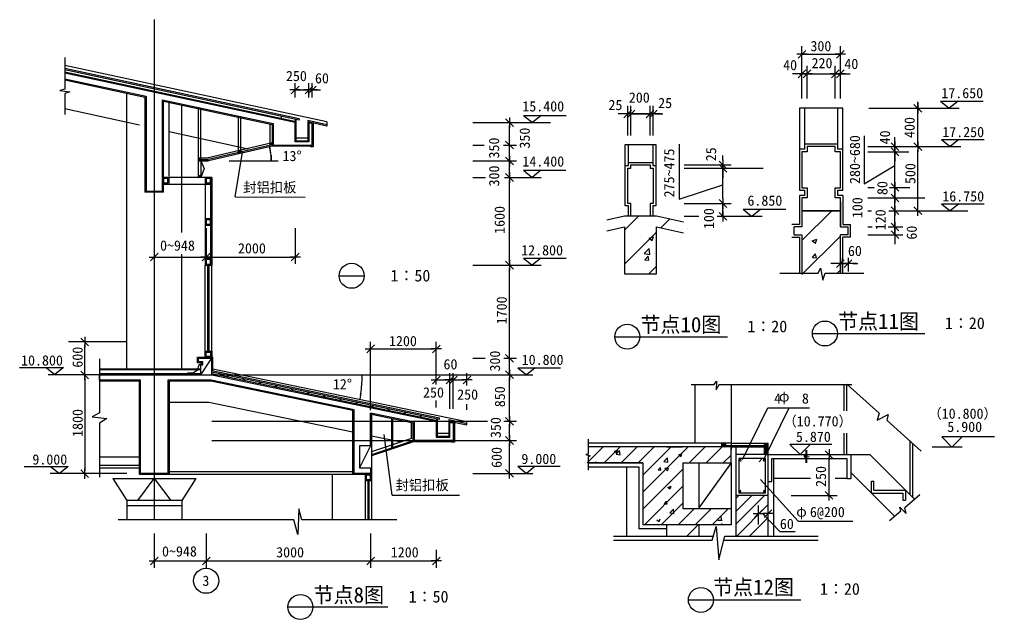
# Model space of a CAD drawing. Header units: metres. Extents: x 5025 to 35775, y -1130 to 30591.
# Drawn here: x 5025 to 35470, y -1130 to 17595 of the extents above; entities that cross this region are included whole.
import ezdxf

# ---------------------------------------------------------------- set-up
doc = ezdxf.new("R2010")
doc.units = ezdxf.units.M
for name, color, linetype in [('2', 2, 'Continuous'), ('3', 3, 'Continuous'), ('4', 4, 'Continuous'), ('D', 3, 'Continuous'), ('PUB_DIM', 3, 'Continuous'), ('Q', 4, 'Continuous')]:
    doc.layers.add(name, color=color, linetype=linetype)

# ---------------------------------------------------------------- blocks, each defined once
blk = doc.blocks.new('ARROW2')
at = {"layer": 'D', "color": 6}
blk.add_line((1.64, 0), (-1.64, 0), dxfattribs=at)
blk.add_lwpolyline([(-1.22, -1.22), (1.2, 1.2)], dxfattribs=at)
blk = doc.blocks.new('ARROW1')
at = {"layer": 'D'}
blk.add_lwpolyline([(-1.5, 0), (0, 0)], dxfattribs=at)
blk = doc.blocks.new('_INDEX')
blk.add_line((-0.5, 0), (0.5, 0))
blk.add_circle((0, 0), 0.5)

msp = doc.modelspace()

# ---------------------------------------------------------------- linework, layer by layer
for p, q in [((13757.44, 14499.12), (6437.46, 16067.88)), ((13757.44, 14455.39), (6437.46, 16024.15)), ((8378.42, 6696.93), (8378.43, 15293.33)), ((9695.07, 12700.72), (9695.07, 15010.83)), ((10088.9, 10943.47), (10088.91, 14926.49)), ((6437.46, 14819.63), (8771.4, 14307.59)), ((13757.44, 14499.12), (13757.44, 14455.39)), ((14626.21, 14312.93), (14027.55, 14441.23)), ((14626.21, 14269.2), (14027.55, 14397.5)), ((14626.21, 14314.34), (14626.21, 14270.61)), ((9695.07, 14104.95), (12164.27, 13563.24)), ((25620.49, 13704.72), (25620.49, 11983.67)), ((31400.87, 13962.53), (31400.87, 12462.54)), ((12915.73, 13685.05), (10919.78, 13222.41)), ((12915.73, 13641.03), (10924.93, 13179.65)), ((10613.66, 13222.41), (10919.78, 13222.41)), ((10613.66, 13179.65), (10924.93, 13179.65)), ((10683.56, 13179.65), (10683.56, 12666.51)), ((31400.87, 12462.54), (32339.18, 13025.08)), ((11025.72, 12666.51), (9490.23, 12666.51)), ((10991.51, 12666.51), (10991.51, 9929.74)), ((11025.72, 12666.51), (11025.72, 9929.74)), ((9695.07, 12461.25), (10820.46, 12461.25)), ((10820.46, 12461.25), (10820.46, 10135)), ((25620.49, 11983.67), (26988.46, 12439.24)), ((30658.04, 11907.29), (30658.04, 11119.46)), ((23916.73, 11018.65), (24352.85, 11454.77)), ((24313.92, 11383.84), (24313.92, 11383.84)), ((25054.98, 11096.24), (25323.19, 11364.44)), ((30536.09, 11363.3), (30536.09, 11363.3)), ((9233.66, 11078.84), (9233.66, 9967.25)), ((10854.6, 11078.84), (10854.6, 9967.25)), ((10854.6, 11078.84), (10854.6, 9967.25)), ((13634.14, 11078.84), (13634.14, 9967.25)), ((25685.01, 11031.61), (25685.01, 11031.61)), ((25891.66, 11086.96), (25891.66, 11086.96)), ((29497.32, 11213.35), (29497.32, 11213.35)), ((29820.89, 10979.38), (29820.89, 10979.38)), ((30045.18, 10987.75), (30045.18, 10987.75)), ((30578.35, 11079.11), (30578.35, 11079.11)), ((23916.73, 9957.99), (24916.73, 10957.99)), ((24421.91, 10865.32), (24421.91, 10865.32)), ((24684.19, 10767.53), (24824.23, 10821.28)), ((24684.19, 10767.53), (24783.67, 10700.43)), ((24783.94, 10699.98), (24824.49, 10820.84)), ((24881.45, 10958.93), (24881.45, 10958.93)), ((29777.82, 10684.24), (29917.86, 10737.99)), ((29777.82, 10684.24), (29877.31, 10617.13)), ((29877.6, 10616.55), (29918.15, 10737.4)), ((30466.87, 10719.1), (30466.87, 10719.1)), ((30511.77, 10697.51), (30511.77, 10697.51)), ((24510.5, 10622.87), (24510.5, 10622.87)), ((24532.24, 10288.97), (24688.01, 10451.32)), ((24710.38, 10260.97), (24688.28, 10450.91)), ((29473, 10547.56), (29473, 10547.56)), ((30404.87, 10582.34), (30404.87, 10582.34)), ((9319.18, 10181.06), (10769.08, 10181.06)), ((10088.9, 10265.04), (10088.9, 10269.46)), ((10088.9, 6696.93), (10088.9, 10265.04)), ((10940.13, 10181.06), (13548.61, 10181.06)), ((24231.34, 10190.51), (24231.34, 10190.51)), ((24532.24, 10288.97), (24710.11, 10261.38)), ((24555.22, 10090.32), (24651.64, 10205.22)), ((24555.22, 10090.32), (24674.77, 10079.86)), ((24675.03, 10079.41), (24651.91, 10204.77)), ((24857.13, 10293.14), (24857.13, 10293.14)), ((29787.57, 10171.7), (29883.99, 10286.61)), ((29787.57, 10171.7), (29907.11, 10161.24)), ((29907.4, 10160.65), (29884.28, 10286.01)), ((30052.21, 10290.28), (30052.21, 10290.28)), ((24674.17, 9654.77), (24916.73, 9897.33)), ((24710.57, 9751.37), (24710.57, 9751.37)), ((29647.27, 9971.13), (29647.27, 9971.13)), ((29717.73, 9943), (29717.73, 9943)), ((30556.15, 9673.63), (30658.04, 9775.53)), ((24393.57, 7694.41), (27132.95, 7694.41)), ((30563.8, 7795.64), (33292.31, 7795.64)), ((10707.14, 6858.69), (10707.14, 6919.29)), ((11025.72, 6639.78), (18139.92, 5167.72)), ((11025.72, 6596.11), (18139.92, 5124.05)), ((18139.92, 5124.05), (18139.92, 5167.72)), ((23181.18, 4131.69), (23181.18, 4131.69)), ((23181.18, 4131.69), (23181.18, 4131.69)), ((23599.86, 4121.03), (23697.89, 4158.66)), ((23599.86, 4121.03), (23669.5, 4074.06)), ((23599.86, 4121.03), (23669.5, 4074.06)), ((23654.42, 4029.17), (23763.46, 4142.82)), ((23654.42, 4029.17), (23778.93, 4009.86)), ((23669.89, 4072.27), (23698.28, 4156.88)), ((23779.31, 4008.32), (23763.85, 4141.28)), ((23994.72, 4016.9), (23994.72, 4016.9)), ((24721.86, 4121.87), (24721.86, 4121.87)), ((25440.67, 4220.44), (25440.67, 4220.44)), ((25611.84, 4008.91), (25709.87, 4046.54)), ((25611.84, 4008.91), (25681.48, 3961.94)), ((25681.87, 3960.15), (25710.26, 4044.75)), ((7518.06, 3943.06), (8771.38, 3943.06)), ((7518.06, 3686.48), (8771.38, 3686.48)), ((22796.71, 3777.83), (22796.71, 3777.83)), ((22796.71, 3777.83), (22796.71, 3777.83)), ((22996.23, 3754.82), (23028.86, 3793.71)), ((23036.09, 3754.82), (23029.25, 3791.92)), ((23248.87, 3934.31), (23248.87, 3934.31)), ((23248.87, 3934.31), (23248.87, 3934.31)), ((23287.57, 3927.27), (23287.57, 3927.27)), ((23544.06, 3746.25), (23544.06, 3746.25)), ((23996.22, 3902.73), (23996.22, 3902.73)), ((23996.22, 3902.73), (23996.22, 3902.73)), ((24291.41, 3714.68), (24291.41, 3714.68)), ((24704.84, 3655.82), (24704.84, 3655.82)), ((24743.58, 3871.15), (24743.58, 3871.15)), ((25038.76, 3683.1), (25038.76, 3683.1)), ((25148.56, 3797.45), (25257.6, 3911.09)), ((25148.56, 3797.45), (25273.07, 3778.14)), ((25273.45, 3776.6), (25257.98, 3909.55)), ((25423.65, 3754.39), (25423.65, 3754.39)), ((25490.93, 3839.58), (25490.93, 3839.58)), ((25572.76, 3716.81), (25572.76, 3716.81)), ((26130.8, 3844.02), (26130.8, 3844.02)), ((26130.8, 3844.02), (26130.8, 3844.02)), ((26238.28, 3808), (26238.28, 3808)), ((26389.22, 3856.95), (26389.22, 3856.95)), ((7518.06, 3600.96), (8771.38, 3600.96)), ((15438.24, 3481.23), (9695.03, 3481.23)), ((15438.24, 3395.7), (9695.03, 3395.7)), ((14788.26, 3395.7), (14788.26, 1983.61)), ((23939.84, 3436.51), (23939.84, 3436.51)), ((23992.92, 1473.57), (23992.92, 3629.82)), ((24756.3, 3576.66), (24756.3, 3576.66)), ((24969.69, 3537.57), (25037.18, 3618)), ((24969.69, 3537.57), (25053.37, 3530.25)), ((25053.77, 3528.45), (25037.58, 3616.21)), ((25260.69, 3508.61), (25289.08, 3593.21)), ((7939.59, 3267.23), (10526.83, 3267.23)), ((7939.59, 3267.23), (8377.97, 2589.01)), ((10526.83, 3267.23), (10088.45, 2589.01)), ((24465.04, 3159.52), (24465.04, 3159.52)), ((24687.82, 3189.76), (24687.82, 3189.76)), ((25091.76, 3269.26), (25091.76, 3269.26)), ((25212.39, 3127.94), (25212.39, 3127.94)), ((25235.75, 3276.03), (25235.75, 3276.03)), ((25406.63, 3288.34), (25406.63, 3288.34)), ((25586.23, 3322.17), (25586.23, 3322.17)), ((25217.93, 2769.99), (25217.93, 2769.99)), ((25271.2, 2993.7), (25369.23, 3031.33)), ((25341.23, 2944.94), (25369.62, 3029.54)), ((25389.6, 2822.29), (25389.6, 2822.29)), ((25626.43, 2779.33), (25626.43, 2779.33)), ((10088.45, 2589.01), (8377.97, 2589.01)), ((8377.97, 2589.01), (8377.97, 1983.61)), ((10088.45, 2589.01), (10088.45, 1983.61)), ((23993.51, 2499.03), (23993.51, 2499.03)), ((24670.79, 2723.71), (24670.79, 2723.71)), ((24809.97, 2639.18), (24809.97, 2639.18)), ((24867.46, 2723.85), (24867.46, 2723.85)), ((25163.94, 2484.5), (25231.44, 2564.93)), ((25163.94, 2484.5), (25247.62, 2477.18)), ((25248.02, 2475.38), (25231.83, 2563.14)), ((10088.45, 2417.97), (8377.97, 2417.97)), ((24499.16, 2171.68), (24499.16, 2171.68)), ((24653.77, 2257.66), (24653.77, 2257.66)), ((24849.63, 2217.82), (24849.63, 2217.82)), ((24939.77, 2412.55), (24939.77, 2412.55)), ((25234.95, 2224.5), (25234.95, 2224.5)), ((25334.17, 2201.95), (25443.21, 2315.6)), ((25372.58, 2356.24), (25372.58, 2356.24)), ((25379.86, 2287.62), (25379.86, 2287.62)), ((25459.06, 2181.1), (25443.59, 2314.06)), ((25982.3, 2192.92), (25982.3, 2192.92)), ((28774, 1603.58), (28248.45, 2157.81)), ((24930.56, 1978.49), (25000.2, 1931.52)), ((25000.59, 1929.73), (25028.98, 2014.33)), ((25568.63, 1944), (25568.63, 1944)), ((26385.09, 2084.14), (26385.09, 2084.14)), ((26953.2, 1949.38), (26937.73, 2082.33)), ((26942.54, 1866.37), (27001.38, 1826.68)), ((29250.88, 1603.58), (28774, 1603.58)), ((26691.64, -519.49), (29427.57, -519.49)), ((14186.82, -739.51), (16522.96, -739.51))]:
    msp.add_line(p, q)
for points in [[(9695.49, 12666.51), (9490.23, 12666.51), (9490.23, 12461.25), (9695.49, 12461.25)], [(9661.28, 12632.3), (9524.44, 12632.3), (9524.44, 12495.46), (9661.28, 12495.46)], [(11025.72, 12666.51), (10820.46, 12666.51), (10820.46, 12461.25), (11025.72, 12461.25)], [(10991.51, 12632.3), (10854.67, 12632.3), (10854.67, 12495.46), (10991.51, 12495.46)], [(11025.72, 11378.65), (10820.46, 11378.65), (10820.46, 11173.39), (11025.72, 11173.39)], [(10991.51, 11344.44), (10854.67, 11344.44), (10854.67, 11207.6), (10991.51, 11207.6)], [(11025.72, 10135), (10820.46, 10135), (10820.46, 9929.74), (11025.72, 9929.74)], [(10991.51, 10100.79), (10854.67, 10100.79), (10854.67, 9963.95), (10991.51, 9963.95)]]:
    msp.add_lwpolyline(points, close=True)
msp.add_solid([(10707.14, 6919.29), (10752.04, 6919.29), (10707.14, 6858.69), (10752.04, 6885.08)])
at = {"layer": '2'}
for p, q in [((29458.04, 13466.44), (29458.04, 12346.78)), ((29618.04, 13466.44), (29458.04, 13466.44)), ((29618.04, 13626.44), (29618.04, 13466.44)), ((30498.04, 13626.44), (29618.04, 13626.44)), ((30498.04, 13466.44), (30498.04, 13626.44)), ((30658.04, 13466.44), (30498.04, 13466.44)), ((30658.04, 12346.78), (30658.04, 13466.44)), ((24016.73, 11854.77), (24016.73, 12954.77)), ((24016.73, 12954.77), (24116.73, 12954.77)), ((24116.73, 12954.77), (24116.73, 13054.77)), ((24116.73, 13054.77), (24716.73, 13054.77)), ((24716.73, 13054.77), (24716.73, 12954.77)), ((24716.73, 12954.77), (24816.73, 12954.77)), ((24816.73, 12954.77), (24816.73, 11854.77)), ((29458.04, 12346.78), (29618.04, 12346.78)), ((29618.04, 12346.78), (29618.04, 12026.78)), ((30498.04, 12346.78), (30658.04, 12346.78)), ((30498.04, 12026.78), (30498.04, 12346.78)), ((29458.04, 12026.78), (29458.04, 11626.78)), ((29618.04, 12026.78), (29458.04, 12026.78)), ((30658.04, 12026.78), (30498.04, 12026.78)), ((30658.04, 11626.78), (30658.04, 12026.78)), ((24116.73, 11854.77), (24016.73, 11854.77)), ((24116.73, 11454.77), (24116.73, 11854.77)), ((24816.73, 11854.77), (24716.73, 11854.77)), ((24716.73, 11854.77), (24716.73, 11454.77)), ((29458.04, 11626.78), (30658.04, 11626.78)), ((29458.04, 11626.78), (29458.04, 11119.46)), ((30658.04, 11626.78), (29458.04, 11626.78)), ((30658.04, 11119.46), (30658.04, 11626.78)), ((23916.73, 11454.77), (23364.15, 11331.97)), ((24916.73, 11454.77), (23916.73, 11454.77)), ((24716.73, 11454.77), (24116.73, 11454.77)), ((25761.03, 11267.14), (24916.73, 11454.77)), ((23364.15, 11004.16), (23916.73, 11126.96)), ((23916.73, 11126.96), (23916.73, 9654.77)), ((24916.73, 9654.77), (24916.73, 11126.96)), ((24916.73, 11126.96), (25761.03, 10939.34)), ((29458.04, 11119.46), (29217.73, 11119.46)), ((29217.99, 10879.46), (29217.99, 11119.46)), ((30658.04, 11119.46), (30898.3, 11119.46)), ((30898.04, 10879.46), (30898.04, 11119.46)), ((29217.99, 10879.46), (29458.04, 10879.46)), ((29458.04, 10879.46), (29458.04, 9673.63)), ((30898.04, 10879.46), (30658.04, 10879.46)), ((30658.04, 9673.63), (30658.04, 10879.46)), ((23916.73, 9654.77), (24916.73, 9654.77)), ((10615.2, 6919.29), (10615.2, 7021.92)), ((10615.2, 7021.92), (11025.72, 7021.92)), ((11025.72, 6508.78), (11025.72, 7021.92)), ((10615.2, 6919.29), (10752.04, 6919.29)), ((10683.62, 6816.66), (10752.04, 6816.66)), ((10683.62, 6508.78), (10683.62, 6816.66)), ((10752.04, 6816.66), (10752.04, 6919.29)), ((27242.92, 4254.82), (22779.53, 4254.82)), ((25230.74, 4254.82), (25730.74, 4254.82)), ((27242.92, 3754.82), (27242.92, 4254.82)), ((28399.19, 4017.3), (27399.19, 4017.3)), ((27399.19, 1473.57), (27399.19, 4017.3)), ((28399.19, 1473.57), (28399.19, 4017.3)), ((22779.53, 3754.82), (24492.92, 3754.82)), ((24492.92, 3754.82), (22779.53, 3754.82)), ((24492.92, 3754.82), (24492.92, 1826.68)), ((25742.92, 3754.82), (25742.92, 2326.68)), ((25742.92, 3754.82), (27242.92, 3754.82)), ((26242.92, 2326.84), (26242.92, 3754.82)), ((27242.92, 3754.82), (27242.92, 2326.68)), ((28399.19, 2744.38), (27399.19, 2744.38)), ((27242.92, 2326.68), (25742.92, 2326.68)), ((27242.92, 2326.68), (27242.92, 1826.68)), ((27242.92, 1826.68), (24492.92, 1826.68)), ((25242.92, 1473.57), (25242.92, 1826.68)), ((26242.92, 1473.57), (26242.92, 1826.68))]:
    msp.add_line(p, q, dxfattribs=at)
msp.add_lwpolyline([(14061.76, 14355.65), (14061.76, 13778.32), (13634.14, 13778.32), (13634.14, 14376.99), (6437.46, 15919.13), (6437.46, 15744.2), (8977.09, 15200), (8977.09, 12241.08), (9490.23, 12241.08), (9490.23, 15090.04), (12949.94, 14348.67), (12949.94, 13675.27), (14164.38, 13675.27), (14164.38, 14355.65)], close=True, dxfattribs=at)
for points in [[(10752.04, 6885.08), (10626.18, 6811.09), (10571.23, 6637.7), (10438.21, 6559.68), (10270.49, 6559.68)], [(15985.59, 4285.15), (15643.49, 4285.15), (15643.49, 3600.96), (15985.59, 3600.96), (15985.59, 3429.91), (15472.44, 3429.91), (15472.44, 5415.7), (11006.45, 6337.73), (9660.84, 6337.73), (9660.82, 3429.91), (8805.58, 3429.91), (8805.6, 6337.73), (7518.06, 6337.73), (7518.06, 6508.78), (11025.72, 6508.78), (18038.62, 5057.68), (18038.62, 4561.64), (18466.24, 4561.64), (18466.24, 5021.31), (18568.87, 5021.31), (18568.87, 4459.01), (17354.43, 4459.01), (17354.43, 5027.15), (15985.59, 5309.76), (15985.59, 4285.15), (15985.59, 5309.76)]]:
    msp.add_lwpolyline(points, dxfattribs=at)
at = {"layer": '3'}
for p, q in [((9233.66, 17594.73), (9233.66, 2003.29)), ((29458.04, 15829.78), (29458.04, 16758.16)), ((30658.04, 15829.78), (30658.04, 16758.16)), ((29458.04, 16508.16), (30658.04, 16508.16)), ((6437.46, 16408.34), (6437.46, 15423.49)), ((14626.21, 14400.4), (6437.46, 16155.35)), ((29458.04, 15829.78), (29458.04, 16149.68)), ((29618.04, 15829.78), (29618.04, 16149.68)), ((29618.04, 15829.78), (29618.04, 16149.68)), ((30498.04, 15829.78), (30498.04, 16149.68)), ((30498.04, 15829.78), (30498.04, 16149.68)), ((30658.04, 15829.78), (30658.04, 16149.68)), ((13668.34, 14404.51), (6437.46, 15954.18)), ((29308.04, 15899.68), (29158.04, 15899.68)), ((29368.04, 15899.68), (30348.04, 15899.68)), ((29368.04, 15899.68), (29918.04, 15899.68)), ((29458.04, 15899.68), (29618.04, 15899.68)), ((29458.04, 15134.42), (29458.04, 15871.05)), ((29618.04, 15134.42), (29618.04, 15858.23)), ((30348.04, 15899.68), (30892.28, 15899.68)), ((30498.04, 15134.42), (30498.04, 15941.56)), ((30498.04, 15899.68), (30658.04, 15899.68)), ((30658.04, 15134.42), (30658.04, 15960.8)), ((30808.04, 15899.68), (30958.04, 15899.68)), ((6437.46, 15709.13), (8942.88, 15172.42)), ((13634.14, 15165.5), (13634.14, 15612.49)), ((14061.76, 15372.38), (14061.76, 15612.49)), ((14061.76, 15165.5), (14061.76, 15612.49)), ((14164.38, 15165.5), (14164.38, 15612.49)), ((6437.46, 15423.49), (6288.63, 15377.08)), ((6288.63, 15377.08), (6594.43, 15341.17)), ((6594.43, 15341.17), (6437.46, 15287.75)), ((6437.46, 15287.75), (6437.46, 14629.79)), ((13634.14, 15398.68), (13933.47, 15398.68)), ((13933.47, 15398.68), (14061.76, 15398.68)), ((14061.76, 15398.68), (14420.96, 15398.68)), ((14061.76, 15398.68), (14164.38, 15398.68)), ((8942.88, 15172.42), (8942.88, 12206.87)), ((9524.44, 12206.87), (9524.44, 15047.37)), ((9524.44, 15047.37), (12915.73, 14321.15)), ((33076.07, 13626.44), (33076.07, 15021.32)), ((10613.66, 12666.51), (10613.66, 14842.6)), ((10683.56, 13179.65), (10683.56, 14842.6)), ((25066.73, 14648.48), (23716.73, 14648.48)), ((23966.73, 14648.48), (23816.73, 14648.48)), ((24016.73, 13971.56), (24016.73, 14898.48)), ((24016.73, 14648.48), (24116.73, 14648.48)), ((24116.73, 13971.56), (24116.73, 14898.48)), ((24116.73, 13971.56), (24116.73, 14898.48)), ((24116.73, 14648.48), (24715.42, 14648.48)), ((24266.73, 14648.48), (24416.73, 14648.48)), ((24565.42, 14648.48), (24415.42, 14648.48)), ((24715.42, 13971.56), (24715.42, 14898.48)), ((24715.42, 13971.56), (24715.42, 14898.48)), ((24715.42, 14648.48), (24816.73, 14648.48)), ((24816.73, 13971.56), (24816.73, 14898.48)), ((24865.42, 14648.48), (25015.42, 14648.48)), ((24966.73, 14648.48), (25116.73, 14648.48)), ((30738.04, 14826.44), (29378.04, 14826.44)), ((29378.04, 14826.44), (29378.04, 12266.78)), ((29538.04, 14826.44), (29538.04, 13546.44)), ((30578.04, 13546.44), (30578.04, 14826.44)), ((30738.04, 12266.78), (30738.04, 14826.44)), ((31544.62, 14826.44), (34363.66, 14826.44)), ((32576.07, 14826.44), (32826.07, 14826.44)), ((33076.07, 13726.44), (33076.07, 14726.44)), ((11861.3, 13427.66), (11861.3, 14581.95)), ((11931.2, 13444.72), (11931.2, 14566.97)), ((12847.86, 13673.6), (12847.86, 14335.69)), ((12915.73, 14321.15), (12915.73, 13638.77)), ((13201.44, 14504.5), (13201.44, 14574.47)), ((13638.22, 14414.19), (13638.22, 14484.16)), ((13668.34, 13812.53), (13668.34, 14474.48)), ((14027.55, 14441.23), (14027.55, 13812.53)), ((14198.59, 14360.84), (14198.59, 13623.04)), ((14626.21, 14400.4), (14626.21, 14269.2)), ((20325.21, 14376.99), (21610.06, 14376.99)), ((14028.13, 14220.6), (14061.76, 14220.6)), ((12915.73, 13746.68), (10912.58, 13282.28)), ((12907.73, 13746.18), (12847.86, 13673.6)), ((12847.86, 13734.58), (12907.73, 13685.2)), ((13668.34, 13898.99), (14027.55, 13898.99)), ((13668.34, 13812.53), (14027.55, 13812.53)), ((30578.04, 13706.44), (29538.04, 13706.44)), ((32358.63, 13776.44), (32358.63, 13926.44)), ((32358.63, 12356.47), (32358.63, 13776.44)), ((32358.63, 13776.44), (32358.63, 13166.44)), ((11761.38, 12059.86), (11991.52, 13459.45)), ((11931.2, 13506.34), (11861.3, 13427.66)), ((11861.3, 13489.28), (11931.2, 13444.72)), ((14109.84, 13642.03), (12915.73, 13641.03)), ((14109.84, 13642.03), (14109.84, 13622.97)), ((14198.59, 13623.04), (14109.84, 13622.97)), ((23936.73, 11774.77), (23936.73, 13688.96)), ((23936.73, 13688.96), (24896.73, 13688.96)), ((24036.73, 13034.77), (24036.73, 13688.96)), ((24796.73, 13688.96), (24796.73, 13034.77)), ((24896.73, 13688.96), (24896.73, 11774.77)), ((29538.04, 13546.44), (29378.04, 13546.44)), ((30738.04, 13546.44), (30578.04, 13546.44)), ((31516.42, 13626.44), (32483.4, 13626.44)), ((31516.42, 13466.44), (32795.33, 13466.44)), ((32016.42, 13626.44), (32608.63, 13626.44)), ((32016.42, 13466.44), (32608.63, 13466.44)), ((32016.42, 13466.44), (32608.63, 13466.44)), ((32358.63, 13626.44), (33214.07, 13626.44)), ((32358.63, 13466.44), (32358.63, 13626.44)), ((32576.07, 13626.44), (32826.07, 13626.44)), ((32576.07, 13626.44), (32826.07, 13626.44)), ((33076.07, 13626.44), (34414, 13626.44)), ((33076.07, 11726.78), (33076.07, 13526.44)), ((10683.56, 13222.41), (10613.66, 13282.28)), ((10613.66, 13222.41), (10683.56, 13282.28)), ((10613.66, 13282.28), (10912.58, 13282.28)), ((11569.74, 13179.65), (13106, 13179.65)), ((24036.73, 13134.77), (24796.73, 13134.77)), ((26989.24, 13204.77), (26989.24, 13354.77)), ((23936.73, 13034.77), (24036.73, 13034.77)), ((24796.73, 13034.77), (24896.73, 13034.77)), ((25779.38, 13054.77), (27242.89, 13054.77)), ((25779.38, 12954.77), (27242.89, 12954.77)), ((26489.24, 13054.77), (26739.24, 13054.77)), ((26489.24, 12954.77), (26739.24, 12954.77)), ((26489.24, 12954.77), (26739.24, 12954.77)), ((26989.24, 12954.77), (26989.24, 13054.77)), ((26989.24, 12954.77), (28246.57, 12954.77)), ((26989.24, 12004.77), (26989.24, 12954.77)), ((26989.24, 12804.77), (26989.24, 12654.77)), ((10683.56, 12666.51), (10613.66, 12726.38)), ((10613.66, 12666.51), (10683.56, 12726.38)), ((10613.66, 12726.38), (10683.56, 12726.38)), ((9524.44, 12206.87), (8942.88, 12206.87)), ((29378.04, 12266.78), (29538.04, 12266.78)), ((29538.04, 12266.78), (29538.04, 12106.78)), ((30578.04, 12106.78), (30578.04, 12266.78)), ((30578.04, 12266.78), (30738.04, 12266.78)), ((31516.42, 12356.47), (31707.66, 12356.47)), ((32187.45, 12356.47), (32608.63, 12356.47)), ((32206.44, 12356.47), (32608.63, 12356.47)), ((32206.44, 12356.47), (32826.53, 12356.47)), ((32358.63, 12026.78), (32358.63, 12356.47)), ((11761.38, 12059.86), (13942.35, 12049.48)), ((29378.04, 12106.78), (29378.04, 11199.46)), ((29538.04, 12106.78), (29378.04, 12106.78)), ((30738.04, 12106.78), (30578.04, 12106.78)), ((30738.04, 12106.78), (30738.04, 11199.46)), ((31516.42, 12026.78), (33294.42, 12026.78)), ((32016.42, 12026.78), (32608.63, 12026.78)), ((32016.42, 12026.78), (32608.63, 12026.78)), ((32358.63, 11626.78), (32358.63, 12026.78)), ((24036.73, 11774.77), (23936.73, 11774.77)), ((24036.73, 11454.77), (24036.73, 11774.77)), ((24796.73, 11774.77), (24796.73, 11454.77)), ((24896.73, 11774.77), (24796.73, 11774.77)), ((25779.38, 11854.77), (27242.89, 11854.77)), ((26489.24, 11854.77), (26739.24, 11854.77)), ((26489.24, 11854.77), (26739.24, 11854.77)), ((26989.24, 11454.77), (26989.24, 11849.67)), ((29458.04, 10696.85), (30387.98, 11626.78)), ((31516.42, 11626.78), (31632.71, 11626.78)), ((32166.94, 11626.78), (32608.63, 11626.78)), ((32198.36, 11626.78), (32608.63, 11626.78)), ((32214.07, 11626.78), (34640.57, 11626.78)), ((32358.63, 11119.46), (32358.63, 11626.78)), ((32576.07, 11626.78), (32826.07, 11626.78)), ((25779.38, 11454.77), (26236.51, 11454.77)), ((26811.14, 11454.77), (27242.89, 11454.77)), ((26989.24, 11454.77), (28214.21, 11454.77)), ((32358.63, 11119.46), (32358.63, 11419.46)), ((29378.04, 11199.46), (29137.99, 11199.46)), ((30738.04, 11199.46), (30978.04, 11199.46)), ((30978.04, 10799.46), (30978.04, 11199.46)), ((31516.42, 11119.46), (31648.42, 11119.46)), ((32151.22, 11119.46), (32608.63, 11119.46)), ((32182.65, 11119.46), (32608.63, 11119.46)), ((32198.36, 11119.46), (32552.12, 11119.46)), ((32358.63, 10879.46), (32358.63, 11119.46)), ((29137.99, 10799.46), (29378.04, 10799.46)), ((29378.04, 10799.46), (29378.04, 9673.63)), ((29458.04, 9636.19), (30658.04, 10836.19)), ((30978.04, 10799.46), (30738.04, 10799.46)), ((30738.04, 9673.63), (30738.04, 10799.46)), ((31516.42, 10879.46), (32552.12, 10879.46)), ((32016.42, 10879.46), (32608.63, 10879.46)), ((32358.63, 10879.46), (32358.63, 10579.46)), ((30658.04, 10161.25), (30658.04, 9729.73)), ((30898.04, 10161.25), (30898.04, 9729.73)), ((10820.46, 7229.53), (10820.46, 9929.74)), ((10908.49, 7229.53), (10908.49, 9929.74)), ((10942.7, 7229.53), (10942.7, 9929.74)), ((11025.72, 7072.05), (11025.72, 9929.74)), ((29967.49, 9673.63), (30035.8, 9829.68)), ((30035.8, 9829.68), (30105.21, 9462.05)), ((31169.27, 9979.73), (30358.04, 9979.73)), ((30658.04, 9979.73), (30898.04, 9979.73)), ((31048.04, 9979.73), (31198.04, 9979.73)), ((28769.2, 9673.63), (29967.49, 9673.63)), ((30105.21, 9462.05), (30182.39, 9673.63)), ((30182.39, 9673.63), (31389.16, 9673.63)), ((10580.93, 6885.08), (10580.93, 7056.13)), ((10580.93, 7056.13), (10820.46, 7056.13)), ((11025.72, 7056.13), (11059.86, 7056.13)), ((11059.86, 6632.72), (11059.86, 7056.13)), ((7518.06, 7000.81), (7518.06, 5324.55)), ((10580.93, 6885.08), (10711.51, 6899.35)), ((7518.06, 6696.93), (10683.62, 6696.93)), ((7518.06, 6671.27), (10683.62, 6671.27)), ((7518.06, 6542.99), (10683.62, 6542.99)), ((11025.72, 6543.71), (18072.83, 5085.53)), ((11059.86, 6693.85), (18997.28, 5051.45)), ((8771.39, 6303.52), (7518.06, 6303.52)), ((8771.37, 3395.7), (8771.39, 6303.52)), ((9695.05, 6303.52), (9695.03, 3395.7)), ((11002.95, 6303.52), (9695.05, 6303.52)), ((15438.24, 5387.83), (11002.95, 6303.52)), ((9695.05, 5653.54), (10938.16, 5653.54)), ((7518.06, 5324.55), (7294.82, 5200.15)), ((7294.82, 5200.15), (7753.52, 5146.29)), ((15438.24, 3395.7), (15438.24, 5387.83)), ((16019.8, 5267.76), (16019.8, 1983.61)), ((17320.22, 4999.28), (16019.8, 5267.76)), ((7753.52, 5146.29), (7518.06, 4999.63)), ((7518.06, 4999.63), (7518.06, 3316.66)), ((17268.91, 4520.64), (17268.91, 5009.88)), ((17320.22, 4447.6), (17320.22, 4999.28)), ((18072.83, 4595.25), (18072.83, 5085.53)), ((18432.03, 5107.28), (19005.94, 4988.53)), ((18432.03, 5107.28), (18432.03, 4595.25)), ((18432.03, 5063.61), (18997.28, 4946.65)), ((18603.08, 5022.83), (18603.08, 4405.77)), ((18997.28, 4946.65), (18997.28, 5051.45)), ((16663.67, 2748.77), (16411.51, 4643.94)), ((18072.83, 4681.72), (18432.03, 4681.72)), ((18072.83, 4595.25), (18432.03, 4595.25)), ((17320.22, 4447.6), (16019.8, 4013.84)), ((17359.99, 4424.8), (16019.8, 3977.78)), ((16641.96, 4311.52), (16019.8, 4104)), ((17268.91, 4520.64), (16676.17, 4322.93)), ((17359.99, 4424.8), (18514.33, 4424.8)), ((18514.33, 4424.8), (18514.33, 4405.69)), ((18603.08, 4405.77), (18514.33, 4405.69)), ((27059.97, 4299.91), (28276.02, 4299.91)), ((27242.92, 4374.82), (28399.19, 4374.82)), ((28399.19, 4017.3), (28399.19, 4374.82)), ((28276.02, 4254.82), (28276.02, 4017.3)), ((28399.19, 4016.01), (30980.73, 4016.01)), ((29123.86, 4017.3), (30554.37, 4017.3)), ((30980.73, 4016.01), (30980.73, 3274.35)), ((33523.27, 4254.82), (34460.2, 4254.82)), ((28519.19, 3896.01), (30860.73, 3896.01)), ((28519.19, 3175.64), (28519.19, 3896.01)), ((30304.37, 2844.38), (30304.37, 3917.3)), ((30860.73, 3896.01), (30860.73, 3274.35)), ((9695.03, 3395.7), (8771.37, 3395.7)), ((15814.54, 3395.7), (15438.24, 3395.7)), ((16019.8, 3395.7), (16019.8, 3395.7)), ((16019.8, 3395.7), (16019.8, 3395.7)), ((8720.07, 2589.01), (9233.21, 3267.23)), ((9233.21, 3267.23), (9746.36, 2589.01)), ((15814.54, 3240.31), (15814.54, 1983.61)), ((15902.57, 3240.31), (15902.57, 1983.61)), ((15936.78, 3240.31), (15936.78, 1983.61)), ((16019.8, 3240.31), (16019.8, 1983.61)), ((28385.13, 3175.64), (28519.19, 3175.64)), ((30860.73, 3274.35), (30980.73, 3274.35)), ((31625.38, 2804.05), (31625.38, 3187.81)), ((31625.38, 3187.81), (31705.49, 3187.81)), ((31705.49, 2904.05), (31705.49, 3187.81)), ((16663.67, 2748.77), (18764.37, 2748.77)), ((29123.86, 2744.38), (30554.37, 2744.38)), ((31625.38, 2812), (32608.02, 2812)), ((31705.49, 2904.05), (32692.11, 2904.05)), ((32608.02, 2812), (32608.02, 2598.78)), ((32692.11, 2904.05), (32692.11, 2598.78)), ((32608.02, 2598.78), (32692.11, 2598.78)), ((13750.3, 2320.68), (13713.53, 1522.87)), ((13842.85, 1983.61), (13750.3, 2320.68)), ((13594.17, 1983.61), (8104.44, 1983.61)), ((13713.53, 1522.87), (13594.17, 1983.61)), ((16807.23, 1983.61), (13842.85, 1983.61)), ((10854.6, 471.01), (10854.6, 483.67))]:
    msp.add_line(p, q, dxfattribs=at)
for points in [[(11025.72, 7038.81), (10820.46, 7038.81), (10820.46, 7244.07), (11025.72, 7244.07)], [(10991.51, 7073.02), (10854.67, 7073.02), (10854.67, 7209.86), (10991.51, 7209.86)], [(16019.8, 3411.36), (15814.54, 3411.36), (15814.54, 3206.1), (16019.8, 3206.1)], [(15985.59, 3377.15), (15848.75, 3377.15), (15848.75, 3240.31), (15985.59, 3240.31)]]:
    msp.add_lwpolyline(points, close=True, dxfattribs=at)
msp.add_circle((10853.34, 78.8), 391.88, dxfattribs=at)
msp.add_arc((10963.75, 13185.74), 1921.56, 359.46, 13.13, dxfattribs=at)
at = {"layer": '4'}
for p, q in [((10683.56, 13179.65), (10787.64, 12942.38)), ((10787.64, 12942.38), (10683.56, 12666.51)), ((25996.74, 6199.17), (26721.22, 6199.17)), ((26122.92, 4374.82), (26122.92, 6199.17)), ((26721.22, 6199.17), (26791.32, 6304.26)), ((26791.32, 6304.26), (26779.64, 6035.69)), ((26779.64, 6035.69), (26873.12, 6199.17)), ((26873.12, 6199.17), (31012.15, 6199.17)), ((27242.92, 6199.17), (27242.92, 4168.35)), ((30780.73, 5385.19), (30780.73, 6199.17)), ((30860.73, 6217.68), (31866.96, 5307.51)), ((30860.73, 5380.64), (30860.73, 6199.17)), ((27600.52, 3858.37), (28396.42, 5474.36)), ((28264.73, 3858.37), (29060.63, 5474.36)), ((28396.42, 5474.36), (29697.35, 5474.36)), ((31866.96, 5307.51), (31802.98, 5089.54)), ((31802.98, 5089.54), (32153.25, 5266.89)), ((32153.25, 5266.89), (32110.1, 5087.91)), ((32113.58, 5084.43), (33176.25, 4123.2)), ((30780.73, 4016.01), (30780.73, 4683.97)), ((30860.73, 4016.01), (30860.73, 4684.02)), ((35470.19, 4573.2), (33821.47, 4573.2)), ((34141.47, 4253.2), (33821.47, 4573.2)), ((34141.47, 4253.2), (34461.47, 4573.2)), ((22779.53, 4499.27), (22779.53, 4033.96)), ((27245.71, 4374.82), (22779.53, 4374.82)), ((26946.34, 4375.98), (26946.34, 4254.82)), ((26946.34, 4254.82), (27066.34, 4374.82)), ((26946.34, 4290.42), (27030.74, 4374.82)), ((26946.34, 4323.65), (26997.51, 4374.82)), ((26946.34, 4356.08), (26965.08, 4374.82)), ((26946.34, 4340.98), (27030.74, 4256.58)), ((26946.34, 4307.76), (26997.51, 4256.58)), ((26946.34, 4275.33), (26965.08, 4256.58)), ((26948.1, 4374.82), (27068.1, 4254.82)), ((26981.22, 4374.82), (27067, 4293.93)), ((26981.94, 4254.82), (27066.34, 4339.22)), ((27015.16, 4254.82), (27066.34, 4306)), ((27015.46, 4374.82), (27066.03, 4327.14)), ((27047.6, 4254.82), (27066.34, 4273.56)), ((27048.89, 4374.82), (27067.22, 4357.54)), ((27067.22, 4375.98), (27067.22, 4254.82)), ((28276.02, 4375.98), (28276.02, 4254.82)), ((28276.02, 4254.82), (28396.02, 4374.82)), ((28276.02, 4356.08), (28294.76, 4374.82)), ((28276.02, 4323.65), (28327.19, 4374.82)), ((28276.02, 4290.42), (28360.42, 4374.82)), ((28276.02, 4219.22), (28399.19, 4342.4)), ((28276.02, 4340.98), (28399.19, 4217.81)), ((28276.02, 4186), (28399.19, 4309.17)), ((28276.02, 4307.76), (28399.19, 4184.58)), ((28276.02, 4153.56), (28399.19, 4276.74)), ((28276.02, 4275.33), (28399.19, 4152.15)), ((28277.78, 4374.82), (28399.19, 4253.41)), ((28310.89, 4374.82), (28396.68, 4293.93)), ((28345.14, 4374.82), (28395.7, 4327.14)), ((28378.57, 4374.82), (28396.9, 4357.54)), ((29398.01, 4015.29), (29078.01, 4335.29)), ((30386.96, 4335.29), (29078.01, 4335.29)), ((29398.01, 4015.29), (29718.01, 4335.29)), ((32836.81, 2759.35), (32836.81, 4430.24)), ((32916.81, 2679.35), (32916.81, 4357.87)), ((22779.53, 4033.96), (22704.21, 4020.28)), ((22704.21, 4020.28), (22841.16, 3979.22)), ((22751.93, 3754.82), (23251.93, 4254.82)), ((22841.16, 3979.22), (22779.53, 3951.85)), ((23282.26, 3754.82), (23782.26, 4254.82)), ((23812.59, 3754.82), (24312.59, 4254.82)), ((24342.92, 3754.82), (24842.92, 4254.82)), ((24492.92, 2844.17), (25903.58, 4254.82)), ((24492.92, 3374.5), (25373.25, 4254.82)), ((25933.91, 3754.82), (26433.91, 4254.82)), ((26464.24, 3754.82), (26964.24, 4254.82)), ((26994.57, 3754.82), (27242.92, 4003.18)), ((28276.02, 4250), (27242.92, 4250)), ((27399.19, 4017.3), (27399.19, 4250)), ((28276.02, 4121.56), (28399.19, 4244.74)), ((28276.02, 4243.33), (28399.19, 4120.15)), ((28276.02, 4089.56), (28399.19, 4212.74)), ((28276.02, 4211.33), (28399.19, 4088.15)), ((28276.02, 4057.56), (28399.19, 4180.74)), ((28276.02, 4179.33), (28399.19, 4056.15)), ((28276.02, 4025.56), (28399.19, 4148.74)), ((28276.02, 4147.33), (28399.19, 4024.15)), ((28276.02, 4115.33), (28374.05, 4017.3)), ((28276.02, 4083.33), (28342.05, 4017.3)), ((28276.02, 4051.33), (28310.05, 4017.3)), ((28299.75, 4017.3), (28399.19, 4116.74)), ((28331.75, 4017.3), (28399.19, 4084.74)), ((28363.75, 4017.3), (28399.19, 4052.74)), ((28395.75, 4017.3), (28399.19, 4020.74)), ((28399.19, 4017.3), (28399.19, 4154.67)), ((29632.92, 3990.8), (29511.98, 3971.91)), ((29511.98, 3971.91), (29685.83, 3941.69)), ((29575.48, 4157.87), (29575.48, 3762.24)), ((29603.96, 4157.87), (29603.96, 3756.7)), ((30980.73, 4016.01), (31580.15, 4016.01)), ((31580.15, 4016.01), (32974.04, 2622.12)), ((22779.53, 3951.85), (22779.53, 3527.6)), ((27242.92, 3754.82), (26240.45, 2358.33)), ((28321.71, 3890.23), (27491.77, 3890.23)), ((27491.77, 3890.23), (27491.77, 2820.56)), ((28213.12, 3890.23), (28120.04, 3789.46)), ((28321.71, 2820.56), (28321.71, 3890.23)), ((28579.14, 1473.57), (28579.14, 3896.01)), ((29685.83, 3941.69), (29523.32, 3926.59)), ((22779.53, 3629.82), (24367.92, 3629.82)), ((24367.92, 3629.82), (24367.92, 1701.68)), ((24492.92, 2313.84), (25742.92, 3563.84)), ((25178.96, 3588.14), (25287.15, 3594.76)), ((25262.86, 3508.71), (25178.96, 3588.14)), ((30980.01, 3459.1), (32352.99, 2086.12)), ((28166.33, 3243.78), (29339.32, 1942.73)), ((29724.81, 3274.35), (28591.29, 3274.35)), ((30860.73, 3274.35), (30493.67, 3274.35)), ((24536.09, 1826.68), (25742.92, 3033.51)), ((25272.53, 2997.82), (25337.16, 2943.44)), ((27399.19, 2254.82), (27888.75, 2744.38)), ((27399.19, 2654.82), (27488.75, 2744.38)), ((27399.19, 1854.82), (28288.75, 2744.38)), ((27491.77, 2820.56), (28321.71, 2820.56)), ((33135.2, 2761.21), (32670.56, 2360.2)), ((25066.42, 1826.68), (25742.92, 2503.18)), ((27399.19, 1454.82), (28399.19, 2454.82)), ((25330.35, 2202.41), (25466.41, 2182.02)), ((25596.75, 1826.68), (26096.75, 2326.68)), ((26127.08, 1826.68), (26627.08, 2326.68)), ((26657.41, 1826.68), (27157.41, 2326.68)), ((28099.19, 1836.92), (28099.19, 2425.05)), ((28199.19, 2175.05), (28299.19, 2175.05)), ((28399.19, 1836.92), (28399.19, 2425.05)), ((32542.68, 2249.83), (32192.11, 1947.27)), ((32542.68, 2249.83), (32515.65, 2375.87)), ((32515.65, 2375.87), (32712.33, 2179.33)), ((32712.33, 2179.33), (32670.56, 2360.2)), ((26829.6, 1965.1), (26953.18, 1965.1)), ((27817.94, 1473.57), (28399.19, 2054.82)), ((29339.32, 1942.73), (31050.42, 1942.73)), ((25242.92, 1701.68), (24367.92, 1701.68)), ((26217.39, 1826.68), (25864.28, 1473.57))]:
    msp.add_line(p, q, dxfattribs=at)
for points in [[(27518.31, 3835.97, 1), (27558.31, 3835.97, 1)], [(28247.42, 3835.97, 1), (28287.42, 3835.97, 1)], [(27510.55, 2874.81, 1), (27550.55, 2874.81, 1)], [(28255.18, 2874.81, 1), (28295.18, 2874.81, 1)]]:
    msp.add_lwpolyline(points, format="xyb", close=True, dxfattribs=at)
at = {"layer": 'D'}
for p, q in [((33787.55, 15048.24), (35115.78, 15048.24)), ((33787.55, 15048.24), (34059.46, 14827.22)), ((34331.36, 15048.24), (34059.46, 14827.22)), ((19176.54, 14376.99), (20539.02, 14376.99)), ((20325.21, 14376.99), (21318.63, 14376.99)), ((20767.67, 14597.3), (22095.9, 14597.3)), ((20767.67, 14597.3), (21039.57, 14376.28)), ((21311.48, 14597.3), (21039.57, 14376.28)), ((20325.21, 13761.81), (20325.21, 14291.46)), ((20325.21, 13761.81), (20325.21, 13847.33)), ((33816.1, 13848.86), (35144.33, 13848.86)), ((33816.1, 13848.86), (34088.01, 13627.83)), ((34359.91, 13848.86), (34088.01, 13627.83)), ((19176.54, 13676.29), (19535.28, 13676.29)), ((19176.54, 13676.29), (19477.29, 13676.29)), ((20134.58, 13676.29), (20539.02, 13676.29)), ((20134.58, 13676.29), (20539.02, 13676.29)), ((20325.21, 13179.65), (20325.21, 13676.29)), ((19176.54, 13179.65), (20539.02, 13179.65)), ((19176.54, 13179.65), (20539.02, 13179.65)), ((20325.21, 13265.18), (20325.21, 13350.7)), ((20325.21, 12666.51), (20325.21, 13179.65)), ((20325.21, 13094.13), (20325.21, 13008.6)), ((20760.82, 12888.1), (22089.06, 12888.1)), ((20760.82, 12888.1), (21032.73, 12667.07)), ((21304.64, 12888.1), (21032.73, 12667.07)), ((19176.54, 12666.51), (19573.95, 12666.51)), ((19176.54, 12666.51), (19515.95, 12666.51)), ((20173.24, 12666.51), (20539.02, 12666.51)), ((20269.9, 12666.51), (20539.02, 12666.51)), ((20325.21, 12666.51), (21318.63, 12666.51)), ((20325.21, 12580.98), (20325.21, 12495.46)), ((20325.21, 10015.26), (20325.21, 12580.98)), ((27625.48, 11672.37), (28953.71, 11672.37)), ((27625.48, 11672.37), (27897.39, 11451.34)), ((28169.3, 11672.37), (27897.39, 11451.34)), ((33817.12, 11847.2), (35145.35, 11847.2)), ((33817.12, 11847.2), (34089.02, 11626.17)), ((34360.93, 11847.2), (34089.02, 11626.17)), ((20764.32, 10149.82), (22092.55, 10149.82)), ((20764.32, 10149.82), (21036.23, 9928.79)), ((21308.13, 10149.82), (21036.23, 9928.79)), ((19176.54, 9929.74), (20539.02, 9929.74)), ((19176.54, 9929.74), (20539.02, 9929.74)), ((20325.21, 9929.74), (21318.63, 9929.74)), ((20325.21, 7107.45), (20325.21, 9844.22)), ((8377.99, 7535.07), (6555.14, 7535.07)), ((7059.7, 6586.83), (7059.7, 7442.07)), ((15985.59, 5405.67), (15985.59, 7530.59)), ((16071.11, 7316.78), (17953.1, 7316.78)), ((18038.62, 6208.62), (18038.62, 7530.59)), ((10683.62, 6508.78), (11025.72, 7021.92)), ((19176.54, 7021.92), (19566.09, 7021.92)), ((19176.54, 7021.92), (19540.14, 7021.92)), ((20149.9, 7021.92), (20539.02, 7021.92)), ((20149.9, 7021.92), (20539.02, 7021.92)), ((20325.21, 7107.45), (20325.21, 7192.97)), ((20325.21, 6508.78), (20325.21, 7021.92)), ((5024.54, 6732.72), (6397.81, 6732.72)), ((5853.99, 6732.72), (6125.9, 6511.69)), ((6397.81, 6732.72), (6125.9, 6511.69)), ((20585.85, 6728.07), (21914.09, 6728.07)), ((20585.85, 6728.07), (20857.76, 6507.05)), ((21129.67, 6728.07), (20857.76, 6507.05)), ((6582.42, 6508.78), (5924.01, 6508.78)), ((6755.44, 6508.78), (6369.31, 6508.78)), ((8377.98, 6508.78), (6452.31, 6508.78)), ((8377.98, 6508.78), (6605.33, 6508.78)), ((7059.7, 6415.78), (7059.7, 3507.97)), ((11025.72, 6508.78), (19473.25, 6508.78)), ((11515.21, 6442.43), (11525.61, 6492.68)), ((11540.34, 6437.23), (11550.73, 6487.48)), ((18038.62, 6226.95), (18038.62, 6559.24)), ((18466.24, 5448.93), (18466.24, 6559.24)), ((18568.87, 5448.93), (18568.87, 6559.24)), ((18568.87, 5448.93), (18568.87, 6559.24)), ((18997.28, 6171.95), (18997.28, 6559.24)), ((19176.54, 6508.78), (20539.02, 6508.78)), ((19176.54, 6508.78), (20539.02, 6508.78)), ((20325.21, 6508.78), (21058.13, 6508.78)), ((20325.21, 5140.39), (20325.21, 6423.25)), ((20325.21, 6423.25), (20325.21, 6337.73)), ((12017.71, 6338.45), (12028.11, 6388.7)), ((12042.84, 6333.25), (12053.23, 6383.5)), ((12520.21, 6234.47), (12530.61, 6284.72)), ((12545.34, 6229.27), (12555.73, 6279.52)), ((13022.71, 6130.5), (13033.11, 6180.75)), ((13047.84, 6125.3), (13058.23, 6175.55)), ((18124.15, 6345.43), (18380.72, 6345.43)), ((18380.72, 6345.43), (18295.2, 6345.43)), ((18466.24, 6345.43), (18568.87, 6345.43)), ((18654.4, 6345.43), (18911.75, 6345.43)), ((18654.4, 6345.43), (18739.92, 6345.43)), ((13525.21, 6026.52), (13535.61, 6076.77)), ((13550.34, 6021.32), (13560.73, 6071.57)), ((14027.71, 5922.54), (14038.11, 5972.79)), ((14052.84, 5917.35), (14063.23, 5967.6)), ((14530.21, 5818.57), (14540.61, 5868.82)), ((14555.34, 5813.37), (14565.73, 5863.62)), ((10938.16, 5653.54), (15438.24, 4722.39)), ((15032.71, 5714.59), (15043.11, 5764.84)), ((15057.83, 5709.39), (15068.23, 5759.64)), ((15535.21, 5610.62), (15545.61, 5660.87)), ((15560.33, 5605.42), (15570.73, 5655.67)), ((16037.71, 5506.64), (16048.11, 5556.89)), ((16062.83, 5501.44), (16073.23, 5551.69)), ((18038.62, 5485.3), (18038.62, 5704.45)), ((18997.28, 5417.94), (18997.28, 5594.45)), ((16540.21, 5402.66), (16550.61, 5452.91)), ((16565.33, 5397.46), (16575.73, 5447.71)), ((17042.71, 5298.69), (17053.11, 5348.94)), ((17067.83, 5293.49), (17078.23, 5343.74)), ((17545.21, 5194.71), (17555.61, 5244.96)), ((17570.33, 5189.51), (17580.73, 5239.76)), ((11025.72, 5054.87), (19473.25, 5054.87)), ((16641.96, 5139.31), (16641.96, 4185.3)), ((16676.17, 5132.25), (16676.17, 4196.71)), ((18047.71, 5090.73), (18058.11, 5140.98)), ((18072.83, 5085.53), (18083.23, 5135.78)), ((19176.54, 5054.87), (19634.34, 5054.87)), ((19176.54, 5054.87), (19620, 5054.87)), ((20152.36, 5054.87), (20539.02, 5054.87)), ((20186.37, 5054.87), (20539.02, 5054.87)), ((20325.21, 4541.72), (20325.21, 4969.35)), ((16019.8, 4602.05), (16641.96, 4473.32)), ((11025.72, 4456.2), (19473.25, 4456.2)), ((15985.59, 4285.15), (15643.49, 3600.96)), ((16676.17, 4466.24), (16941.32, 4411.37)), ((19176.54, 4456.2), (20539.02, 4456.2)), ((19176.54, 4456.2), (20539.02, 4456.2)), ((20325.21, 3515.44), (20325.21, 4370.68)), ((5167.23, 3645.24), (6540.49, 3645.24)), ((7007.88, 3429.91), (5982.69, 3429.91)), ((5996.68, 3645.24), (6268.58, 3424.22)), ((6540.49, 3645.24), (6268.58, 3424.22)), ((8377.96, 3429.91), (6322.64, 3429.91)), ((19176.54, 3429.91), (20539.02, 3429.91)), ((20325.21, 3429.91), (21058.13, 3429.91)), ((20584.47, 3651.86), (21912.7, 3651.86)), ((20584.47, 3651.86), (20856.37, 3430.83)), ((21128.28, 3651.86), (20856.37, 3430.83)), ((9233.66, 1555.99), (9233.66, 482.12)), ((10854.6, 1555.99), (10854.6, 482.12)), ((10854.6, 1555.99), (10854.6, 482.12)), ((15985.59, 1555.99), (15985.59, 482.12)), ((15985.59, 1555.99), (15985.59, 482.12)), ((26649.98, 1341.27), (26781.48, 1771.25)), ((26781.48, 1771.25), (26864.25, 729.36)), ((23570.1, 1473.57), (26690.44, 1473.57)), ((23570.1, 1341.27), (26649.98, 1341.27)), ((26864.25, 729.36), (27046.96, 1473.57)), ((27014.48, 1341.27), (29959.76, 1341.27)), ((27046.96, 1473.57), (29959.76, 1473.57)), ((18038.62, 1042.85), (18038.62, 482.12)), ((9319.18, 695.93), (10769.08, 695.93)), ((10940.13, 695.93), (15900.06, 695.93)), ((16071.11, 695.93), (17953.1, 695.93))]:
    msp.add_line(p, q, dxfattribs=at)
msp.add_arc((11954.29, 6508.78), 3771.65, 350.26, 358.05, dxfattribs=at)
msp.add_solid([(16641.96, 4221.37), (16676.17, 4232.78), (16641.96, 4185.3), (16676.17, 4196.71)], dxfattribs=at)

# ---------------------------------------------------------------- block references
at = {"xscale": 100, "yscale": 100, "zscale": 100}
for p in [(13634.14, 15398.68), (14061.76, 15398.68), (14164.38, 15398.68), (10854.6, 10181.06), (13634.14, 10181.06)]:
    msp.add_blockref('ARROW2', p, dxfattribs=at)
at = {"xscale": 100, "yscale": 100, "zscale": 100, "rotation": 180}
msp.add_blockref('ARROW2', (9233.66, 10181.06), dxfattribs=at)
at = {"layer": '3'}
for name, p, xscale, yscale, zscale, rotation in [('ARROW2', (33076.07, 14826.44), 100, 100, 100, 90), ('ARROW2', (32358.63, 13626.44), 100, 100, 100, 90), ('ARROW2', (33076.07, 13626.44), 100, 100, 100, 90), ('ARROW1', (12835.05, 13622.34), 130, 130, 130, 100.95), ('ARROW2', (32358.63, 13466.44), 100, 100, 100, 90), ('ARROW1', (12885.23, 13167.8), 130, 130, 130, 272.09), ('ARROW2', (26989.24, 13054.77), 100, 100, 100, 90), ('ARROW2', (26989.24, 12954.77), 100, 100, 100, 90), ('ARROW2', (32358.63, 12356.47), 100, 100, 100, 90), ('ARROW2', (32358.63, 12026.78), 100, 100, 100, 90), ('ARROW2', (26989.24, 11854.77), 100, 100, 100, 90), ('ARROW2', (26989.24, 11454.77), 100, 100, 100, 90), ('ARROW2', (32358.63, 11626.78), 100, 100, 100, 90), ('ARROW2', (33076.07, 11626.78), 100, 100, 100, 270), ('ARROW2', (32358.63, 11119.46), 100, 100, 100, 90), ('ARROW2', (32358.63, 10879.46), 100, 100, 100, 90), ('ARROW2', (30304.37, 4017.3), 100, 100, 100, 90), ('ARROW2', (30304.37, 2744.38), 100, 100, 100, 270)]:
    msp.add_blockref(name, p, dxfattribs=dict(at, xscale=xscale, yscale=yscale, zscale=zscale, rotation=rotation))
at = {"layer": '4', "xscale": 100, "yscale": 100, "zscale": 100}
for p in [(29458.04, 16508.16), (30658.04, 16508.16), (29458.04, 15899.68), (29618.04, 15899.68), (30498.04, 15899.68), (30658.04, 15899.68), (24016.73, 14648.48), (24116.73, 14648.48), (24715.42, 14648.48), (24816.73, 14648.48), (30658.04, 9979.73), (30898.04, 9979.73), (28399.19, 2175.05)]:
    msp.add_blockref('ARROW2', p, dxfattribs=at)
at = {"layer": '4', "xscale": 100, "yscale": 100, "zscale": 100, "rotation": 180}
msp.add_blockref('ARROW2', (28099.19, 2175.05), dxfattribs=at)
at = {"layer": 'D'}
for name, p, xscale, yscale, zscale, rotation in [('ARROW2', (20325.21, 14376.99), 100, 100, 100, 90), ('ARROW2', (20325.21, 13676.29), 100, 100, 100, 270), ('ARROW2', (20325.21, 13179.65), 100, 100, 100, 90), ('ARROW2', (20325.21, 12666.51), 100, 100, 100, 90), ('ARROW2', (20325.21, 9929.74), 100, 100, 100, 90), ('ARROW2', (7059.7, 7527.6), 100, 100, 100, 90), ('ARROW2', (15985.59, 7316.78), 100, 100, 100, 180), ('ARROW2', (20325.21, 7021.92), 100, 100, 100, 270), ('ARROW2', (7059.7, 6501.31), 100, 100, 100, 270), ('ARROW1', (15725.94, 6508.78), 130, 130, 130, 89.03), ('ARROW2', (18038.62, 6345.43), 100, 100, 100, 180), ('ARROW2', (18568.87, 6345.43), 100, 100, 100, 180), ('ARROW2', (20325.21, 6508.78), 100, 100, 100, 90), ('ARROW1', (15647.7, 5744.54), 130, 130, 130, 259.28), ('ARROW2', (20325.21, 5054.87), 100, 100, 100, 90), ('ARROW2', (20325.21, 4456.2), 100, 100, 100, 90), ('ARROW2', (7059.7, 3422.44), 100, 100, 100, 270), ('ARROW2', (20325.21, 3429.91), 100, 100, 100, 270), ('ARROW2', (9233.66, 695.93), 100, 100, 100, 180), ('ARROW2', (10854.6, 695.93), 100, 100, 100, 180), ('ARROW2', (15985.59, 695.93), 100, 100, 100, 180)]:
    msp.add_blockref(name, p, dxfattribs=dict(at, xscale=xscale, yscale=yscale, zscale=zscale, rotation=rotation))
at = {"layer": 'D', "xscale": 100, "yscale": 100, "zscale": 100}
for p in [(18038.62, 7316.78), (18466.24, 6345.43), (18997.28, 6345.43), (18038.62, 695.93)]:
    msp.add_blockref('ARROW2', p, dxfattribs=at)
at = {"layer": 'PUB_DIM', "xscale": 780, "yscale": 780, "zscale": 780}
for p in [(15396.42, 9595.66), (24003.34, 7694.41), (30173.57, 7795.64), (26301.4, -519.49), (13796.59, -739.51)]:
    msp.add_blockref('_INDEX', p, dxfattribs=at)

# ---------------------------------------------------------------- texts
for s, height, p in [('300', 320, (29722.49, 16605.73)), ('40', 320, (28869.97, 16013.46)), ('220', 320, (29757.14, 16075.92)), ('40', 320, (30781.63, 16050.54)), ('250', 320, (13345.27, 15671.89)), ('60', 320, (14250.93, 15601.28)), ('200', 320, (24052.05, 15001.36)), ('17.650', 320, (33810.27, 15140.03)), ('15.400', 320, (20726.02, 14726.44)), ('25', 320, (23415.61, 14768.45)), ('25', 320, (24968, 14830.26)), ('17.250', 320, (33839.42, 13923.66)), ('13°', 320, (13237.6, 13176)), ('14.400', 320, (20728.11, 13005.62)), ('封铝扣板', 320, (12009.84, 12197.76)), ('16.750', 320, (33840.51, 11917.35)), ('6.850', 320, (27755.25, 11783.52)), ('0~948', 320, (9413.92, 10381.71)), ('2000  ', 320, (11847.4, 10295.15)), ('12.800', 320, (20690.38, 10234.05)), ('60', 320, (30893.21, 10213.88)), ('1∶50', 366, (16608.78, 9419.17)), ('节点10图', 480, (24415.4, 7833.06)), ('节点11图', 480, (30585.63, 7934.29)), ('1∶20', 366, (33921.93, 7934.69)), ('1∶20', 366, (27752.31, 7833.46)), ('1200', 320, (16563.09, 7401.07)), ('60', 320, (18264.55, 6676.26)), ('12°', 320, (14809.97, 6055.28)), ('250', 320, (17625.83, 5796.12)), ('250', 320, (18691.53, 5731.96)), ('4   8', 320, (28586.33, 5608.32)), ('（10.800）', 320, (33405.15, 5135.08)), ('（10.770）', 320, (28879, 4896.73)), ('5.900', 320, (33996.13, 4723.38)), ('5.870', 320, (29270.22, 4413.46)), ('封铝扣板', 320, (16767.96, 2905.07)), ('6@200', 320, (29706.83, 2065.51)), ('60', 320, (28768.31, 1694.02)), ('0~948', 320, (9475.14, 836.58)), ('3000', 320, (13038.95, 808.7)), ('1200', 320, (16618.35, 808.7)), ('节点12图', 480, (26683.84, -359.32)), ('1∶20', 366, (30020.6, -358.92)), ('节点8图', 480, (14208.65, -600.86)), ('1∶50', 366, (17175.67, -600.46))]:
    msp.add_text(s, height=height).set_placement(p)
for s, p in [('400', (32977.42, 13897.82)), ('350 ', (20959.99, 13566.48)), ('40', (32207.76, 13698.53)), ('350', (20001.92, 13256.88)), ('280~680', (31269.71, 12461.53)), ('275~475', (25470.92, 12042.95)), ('25', (26778.5, 13171.49)), ('300', (20004.15, 12385.02)), ('500', (33000.71, 12460.01)), ('80', (32127.27, 12117.34)), ('100', (31347.76, 11395.75)), ('1600', (20176.65, 10904.37)), ('100', (26710.68, 11054.73)), ('120', (32069.67, 11016.82)), ('60', (33043.61, 10725.25)), ('1700', (20240.83, 8082.07)), ('600', (6996.95, 6729.7)), ('300', (20029.89, 6607.99)), ('850', (20183.35, 5495.59)), ('1800', (6998.43, 4568.12)), ('350', (20054.3, 4533.02)), ('600', (20082.96, 3600.57)), ('250', (30208.92, 3007.39))]:
    msp.add_text(s, height=320, rotation=90).set_placement(p)
at = {"layer": 'D'}
for s, p in [('10.800', (5073.93, 6795.99)), ('10.800', (20706.36, 6815.9)), ('9.000', (5426.69, 3705.36)), ('9.000', (20696.94, 3722.6)), ('3', (10735.89, -80.27))]:
    msp.add_text(s, height=320, dxfattribs=at).set_placement(p)
at = {"layer": 'Q'}
for p in [(28737.7, 5672.81), (29278.12, 2078.27)]:
    msp.add_text('φ', height=320, dxfattribs=at).set_placement(p)

doc.saveas('drawing.dxf')
